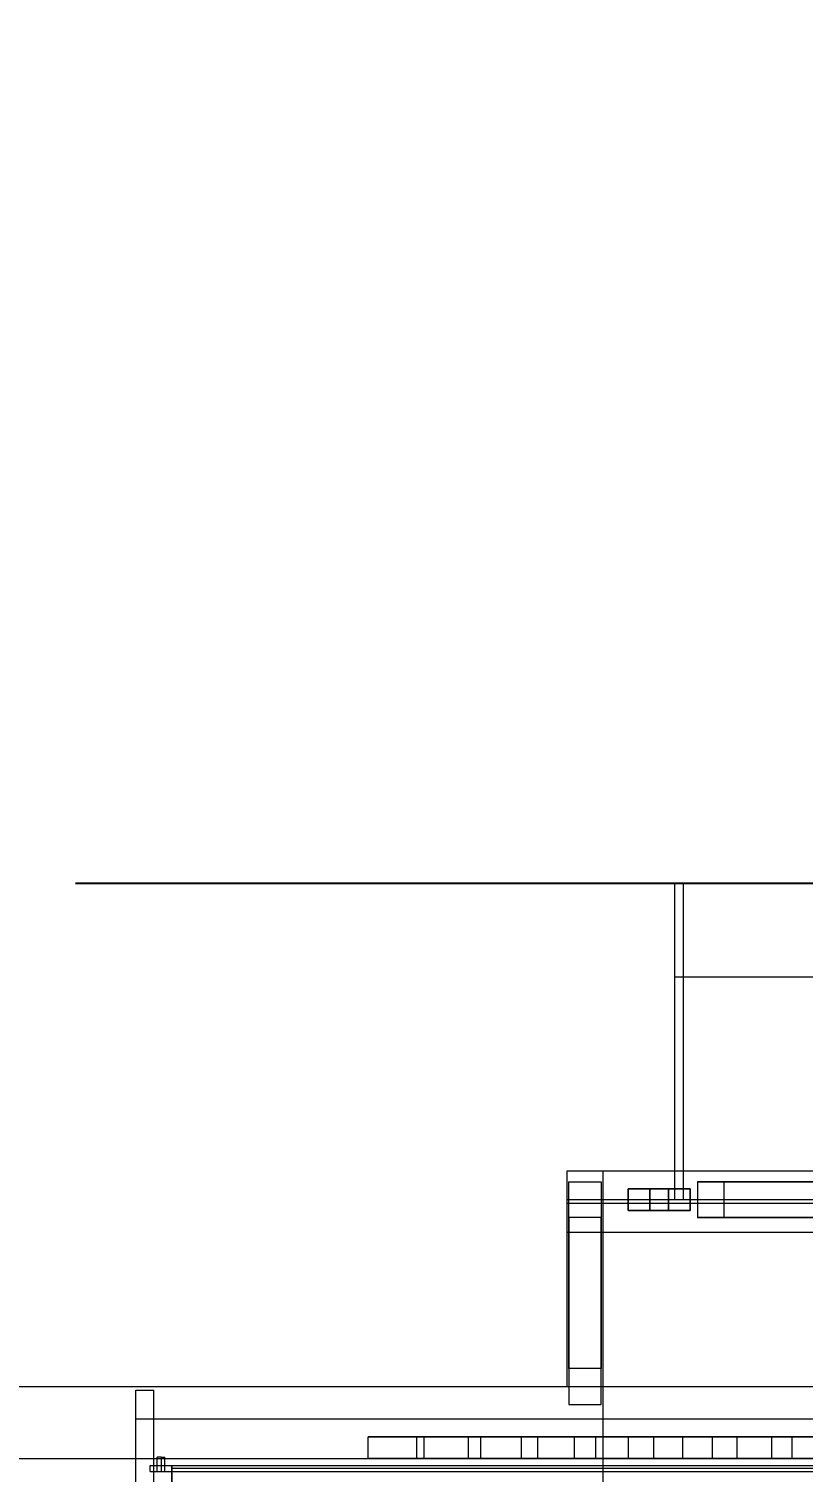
# Model space of a CAD drawing. Header units: millimetres. Extents: x -191664 to 191490, y -197311 to 10263.
# Drawn here: x 1051 to 2128, y -138529 to -136522 of the extents above; entities that cross this region are included whole.
import ezdxf

# ---------------------------------------------------------------- set-up
doc = ezdxf.new("R2010")
doc.units = ezdxf.units.MM
for name, color, linetype, lineweight in [('COTAS_R', 1, 'Continuous', 0), ('DET_secador_frontal', 7, 'Continuous', 0), ('R15_COTAS_TRANSPORTE_P', 1, 'Continuous', 0)]:
    doc.layers.add(name, color=color, linetype=linetype, lineweight=lineweight)
doc.dimstyles.new('PLANTA_20', dxfattribs={"dimtxt": 50, "dimasz": 30, "dimexe": 30, "dimexo": 16, "dimgap": 20, "dimtad": 1, "dimtih": 1, "dimtoh": 1, "dimdec": 1, "dimzin": 0, "dimdsep": 46, "dimcen": 0.09, "dimadec": 0, "dimazin": 0, "dimtfac": 1, "dimtdec": 4, "dimtofl": 0, "dimtmove": 0, "dimatfit": 3, "dimfxl": 1, "dimtolj": 1, "dimtzin": 0, "dimarcsym": 0})

# ---------------------------------------------------------------- blocks, each defined once
blk = doc.blocks.new('*D97')
at = {"layer": 'COTAS_R', "color": 0, "lineweight": -2, "transparency": 16777216}
for p, q in [((1116, -137710), (2230, -137710)), ((2200, -141520), (2200, -137740)), ((1116, -141550), (2230, -141550))]:
    blk.add_line(p, q, dxfattribs=at)
at = {"layer": 'COTAS_R', "color": 0, "transparency": 16777216}
for points in [[(2195, -137740), (2205, -137740), (2200, -137710)], [(2195, -141520), (2205, -141520), (2200, -141550)]]:
    blk.add_solid(points, dxfattribs=at)
at = {"layer": 'Defpoints', "color": 0, "transparency": 16777216}
for p in [(1100, -137710), (2200, -137710), (1100, -141550)]:
    blk.add_point(p, dxfattribs=at)
blk = doc.blocks.new('*D131')
at = {"layer": 'Defpoints', "color": 0, "transparency": 16777216}
for p in [(1100, -183968.1), (1139.8, -184162.7), (1104.6, -184212), (1304.6, -184212), (1304.6, -184212)]:
    blk.add_point(p, dxfattribs=at)
at = {"layer": 'R15_COTAS_TRANSPORTE_P', "color": 0, "lineweight": -2, "transparency": 16777216}
blk.add_arc((1304.6, -184212), 172, 140.0034, 169.9966, dxfattribs=at)
at = {"layer": 'R15_COTAS_TRANSPORTE_P', "color": 0, "transparency": 16777216}
for points in [[(1169.3, -184097.9), (1176.3, -184105), (1194, -184080.2)], [(1140.2, -184182.6), (1130.2, -184181.7), (1132.6, -184212)]]:
    blk.add_solid(points, dxfattribs=at)
blk = doc.blocks.new('*D133')
at = {"layer": 'Defpoints', "color": 0, "transparency": 16777216}
for p in [(439.7, -194148), (217.9, -194406.1), (-500, -194490), (-500, -194490), (500, -194490)]:
    blk.add_point(p, dxfattribs=at)
at = {"layer": 'R15_COTAS_TRANSPORTE_P', "color": 0, "lineweight": -2, "transparency": 16777216}
blk.add_arc((-500, -194490), 722.8, 2.3783, 17.6217, dxfattribs=at)
at = {"layer": 'R15_COTAS_TRANSPORTE_P', "color": 0, "transparency": 16777216}
for points in [[(184.1, -194272.8), (193.6, -194269.6), (179.2, -194242.8)], [(227.1, -194459.9), (217.2, -194460.1), (222.8, -194490)]]:
    blk.add_solid(points, dxfattribs=at)

msp = doc.modelspace()

# ---------------------------------------------------------------- linework, layer by layer
at = {"layer": 'DET_secador_frontal', "color": 33, "true_color": 0xb6a25b}
for p, q in [((1950, -137710), (1962, -137710)), ((1950, -137840), (1950, -137710)), ((1950, -137710), (3762, -137710)), ((1962, -137840), (1962, -137710)), ((1950, -137840), (1962, -137840)), ((1950, -137840), (3762, -137840))]:
    msp.add_line(p, q, dxfattribs=at)
at = {"layer": 'DET_secador_frontal', "color": 253, "true_color": 0xa6b3ba}
for p, q in [((1950, -138150), (1950, -137840)), ((1962, -138150), (1962, -137840)), ((1800, -138110), (1850, -138110)), ((1800, -138410), (1800, -138110)), ((1800, -138110), (2410, -138110)), ((1800, -138150), (1800, -138110)), ((1850, -138410), (1850, -138110)), ((1800, -138150), (2410, -138150)), ((1950, -138150), (1962, -138150)), ((1800, -138155), (2410, -138155)), ((1800, -138195), (1800, -138155)), ((1800, -138195), (2410, -138195)), ((800, -138410), (1850, -138410)), ((800, -138410), (4200, -138410)), ((1800, -138410), (1850, -138410)), ((1850, -138560), (1850, -138410)), ((1200, -138415), (1225, -138415)), ((1200, -138595), (1200, -138415)), ((1225, -138595), (1225, -138415)), ((1200, -138455), (3800, -138455)), ((1200, -138595), (1200, -138455)), ((800, -138510), (4200, -138510))]:
    msp.add_line(p, q, dxfattribs=at)
at = {"layer": 'DET_secador_frontal', "color": 8, "true_color": 0x667c87}
for p, q in [((1802.5, -138385), (1802.5, -138125)), ((1802.5, -138125), (1847.5, -138125)), ((1802.5, -138175), (1802.5, -138125)), ((1847.5, -138125), (1847.5, -138385)), ((1847.5, -138125), (1847.5, -138175)), ((1981.51, -138125), (2199.83, -138125)), ((2018.49, -138125), (1981.51, -138125)), ((1981.51, -138125), (1981.51, -138175)), ((2236.81, -138125), (2018.49, -138125)), ((2018.49, -138175), (2018.49, -138125)), ((1885.06, -138135), (1941.06, -138135)), ((1914.94, -138135), (1885.06, -138135)), ((1885.06, -138135), (1885.06, -138165)), ((1941.07, -138135), (1885.07, -138135)), ((1885.07, -138135), (1914.93, -138135)), ((1885.07, -138165), (1885.07, -138135)), ((1914.93, -138135), (1970.93, -138135)), ((1914.93, -138135), (1914.93, -138165)), ((1970.94, -138135), (1914.94, -138135)), ((1914.94, -138165), (1914.94, -138135)), ((1941.06, -138135), (1970.94, -138135)), ((1941.06, -138165), (1941.06, -138135)), ((1970.93, -138135), (1941.07, -138135)), ((1941.07, -138135), (1941.07, -138165)), ((1970.93, -138165), (1970.93, -138135)), ((1970.94, -138135), (1970.94, -138165)), ((1885.06, -138165), (1914.94, -138165)), ((1941.06, -138165), (1885.06, -138165)), ((1914.93, -138165), (1885.07, -138165)), ((1885.07, -138165), (1941.07, -138165)), ((1970.93, -138165), (1914.93, -138165)), ((1914.94, -138165), (1970.94, -138165)), ((1970.94, -138165), (1941.06, -138165)), ((1941.07, -138165), (1970.93, -138165)), ((1847.5, -138175), (1802.5, -138175)), ((1802.5, -138175), (1802.5, -138435)), ((1847.5, -138435), (1847.5, -138175)), ((1981.51, -138175), (2018.49, -138175)), ((2199.83, -138175), (1981.51, -138175)), ((2018.49, -138175), (2236.81, -138175)), ((1847.5, -138385), (1802.5, -138385)), ((1802.5, -138385), (1802.5, -138435)), ((1847.5, -138435), (1847.5, -138385)), ((1802.5, -138435), (1847.5, -138435))]:
    msp.add_line(p, q, dxfattribs=at)
at = {"layer": 'DET_secador_frontal', "color": 252, "true_color": 0x889ba4}
for p, q in [((1590.5, -138480), (1523.07, -138480)), ((1523.07, -138480), (1600.93, -138480)), ((1523.07, -138510), (1523.07, -138480)), ((1662.98, -138480), (1590.5, -138480)), ((1590.5, -138480), (1590.5, -138510)), ((1600.93, -138480), (1662.98, -138480)), ((1600.93, -138510), (1600.93, -138480)), ((1600.93, -138480), (1679.7, -138480)), ((1662.98, -138510), (1662.98, -138480)), ((1736.32, -138480), (1662.98, -138480)), ((1679.7, -138480), (1736.32, -138480)), ((1679.7, -138510), (1679.7, -138480)), ((1679.7, -138480), (1759.32, -138480)), ((1736.32, -138510), (1736.32, -138480)), ((1810.44, -138480), (1736.32, -138480)), ((1759.32, -138480), (1810.44, -138480)), ((1759.32, -138510), (1759.32, -138480)), ((1759.32, -138480), (1839.7, -138480)), ((1810.44, -138510), (1810.44, -138480)), ((1885.27, -138480), (1810.44, -138480)), ((1839.7, -138480), (1885.27, -138480)), ((1839.7, -138510), (1839.7, -138480)), ((1839.7, -138480), (1920.75, -138480)), ((1885.27, -138510), (1885.27, -138480)), ((1960.73, -138480), (1885.27, -138480)), ((1920.75, -138480), (1960.73, -138480)), ((1920.75, -138510), (1920.75, -138480)), ((1920.75, -138480), (2002.39, -138480)), ((1960.73, -138510), (1960.73, -138480)), ((2036.74, -138480), (1960.73, -138480)), ((2002.39, -138480), (2036.74, -138480)), ((2002.39, -138510), (2002.39, -138480)), ((2002.39, -138480), (2084.55, -138480)), ((2036.74, -138510), (2036.74, -138480)), ((2113.22, -138480), (2036.74, -138480)), ((2084.55, -138480), (2113.22, -138480)), ((2084.55, -138510), (2084.55, -138480)), ((2084.55, -138480), (2167.13, -138480)), ((2113.22, -138510), (2113.22, -138480)), ((2190.1, -138480), (2113.22, -138480)), ((1600.93, -138510), (1523.07, -138510)), ((1523.07, -138510), (1590.5, -138510)), ((1590.5, -138510), (1662.98, -138510)), ((1662.98, -138510), (1600.93, -138510)), ((1679.7, -138510), (1600.93, -138510)), ((1662.98, -138510), (1736.32, -138510)), ((1736.32, -138510), (1679.7, -138510)), ((1759.32, -138510), (1679.7, -138510)), ((1736.32, -138510), (1810.44, -138510)), ((1810.44, -138510), (1759.32, -138510)), ((1839.7, -138510), (1759.32, -138510)), ((1810.44, -138510), (1885.27, -138510)), ((1885.27, -138510), (1839.7, -138510)), ((1920.75, -138510), (1839.7, -138510)), ((1885.27, -138510), (1960.73, -138510)), ((1960.73, -138510), (1920.75, -138510)), ((2002.39, -138510), (1920.75, -138510)), ((1960.73, -138510), (2036.74, -138510)), ((2036.74, -138510), (2002.39, -138510)), ((2084.55, -138510), (2002.39, -138510)), ((2036.74, -138510), (2113.22, -138510)), ((2113.22, -138510), (2084.55, -138510)), ((2167.13, -138510), (2084.55, -138510)), ((2113.22, -138510), (2190.1, -138510))]:
    msp.add_line(p, q, dxfattribs=at)
at = {"layer": 'DET_secador_frontal', "color": 9, "true_color": 0xbcc6c9}
for p, q in [((1235, -138508), (1229.8, -138508)), ((1229.8, -138528), (1229.8, -138508)), ((1235, -138508), (1240.2, -138508)), ((1235, -138508), (1235, -138528)), ((1240.2, -138528), (1240.2, -138508)), ((1229.8, -138528), (1235, -138528)), ((1235, -138528), (1240.2, -138528))]:
    msp.add_line(p, q, dxfattribs=at)
at = {"layer": 'DET_secador_frontal', "color": 8, "true_color": 0x617680}
for p, q in [((1220, -138520), (1250, -138520)), ((1220, -138528), (1220, -138520)), ((1220, -138528), (1250, -138528)), ((1250, -138528), (1250, -138520)), ((1250, -138528), (3750, -138528))]:
    msp.add_line(p, q, dxfattribs=at)
at = {"layer": 'DET_secador_frontal', "color": 253, "true_color": 0xa8b3b5}
for p, q in [((1250, -138520), (1250, -138680)), ((1250, -138520), (1250, -138524)), ((1250, -138520), (3750, -138520)), ((1250, -138684), (1250, -138524)), ((3750, -138524), (1250, -138524))]:
    msp.add_line(p, q, dxfattribs=at)

# ---------------------------------------------------------------- dimensions: what is measured, and where the dimension line sits
at = {"layer": 'COTAS_R'}
dim = msp.add_aligned_dim(p1=(1100, -141550), p2=(1100, -137710), distance=-1100, text='<> R', dimstyle='PLANTA_20', dxfattribs=at)
dim.commit()
dim.dimension.update_dxf_attribs({"geometry": '*D97', "text_midpoint": (2200, -139630)})
at = {"layer": 'R15_COTAS_TRANSPORTE_P'}
for base, line1, line2, picture, middle in [((217.89, -194406.09), ((-500, -194490), (500, -194490)), ((-500, -194490), (439.69, -194147.98)), '*D133', (191490.46, -33543.69)), ((1139.8, -184162.66), ((1304.62, -184212), (1104.62, -184212)), ((1304.62, -184212), (1100, -183968.15)), '*D131', (-166426.35, -78863.51))]:
    dim = msp.add_angular_dim_2l(base=base, line1=line1, line2=line2, dimstyle='PLANTA_20', dxfattribs=at)
    dim.commit()
    dim.dimension.update_dxf_attribs({"geometry": picture, "text_midpoint": middle})

doc.saveas('drawing.dxf')
